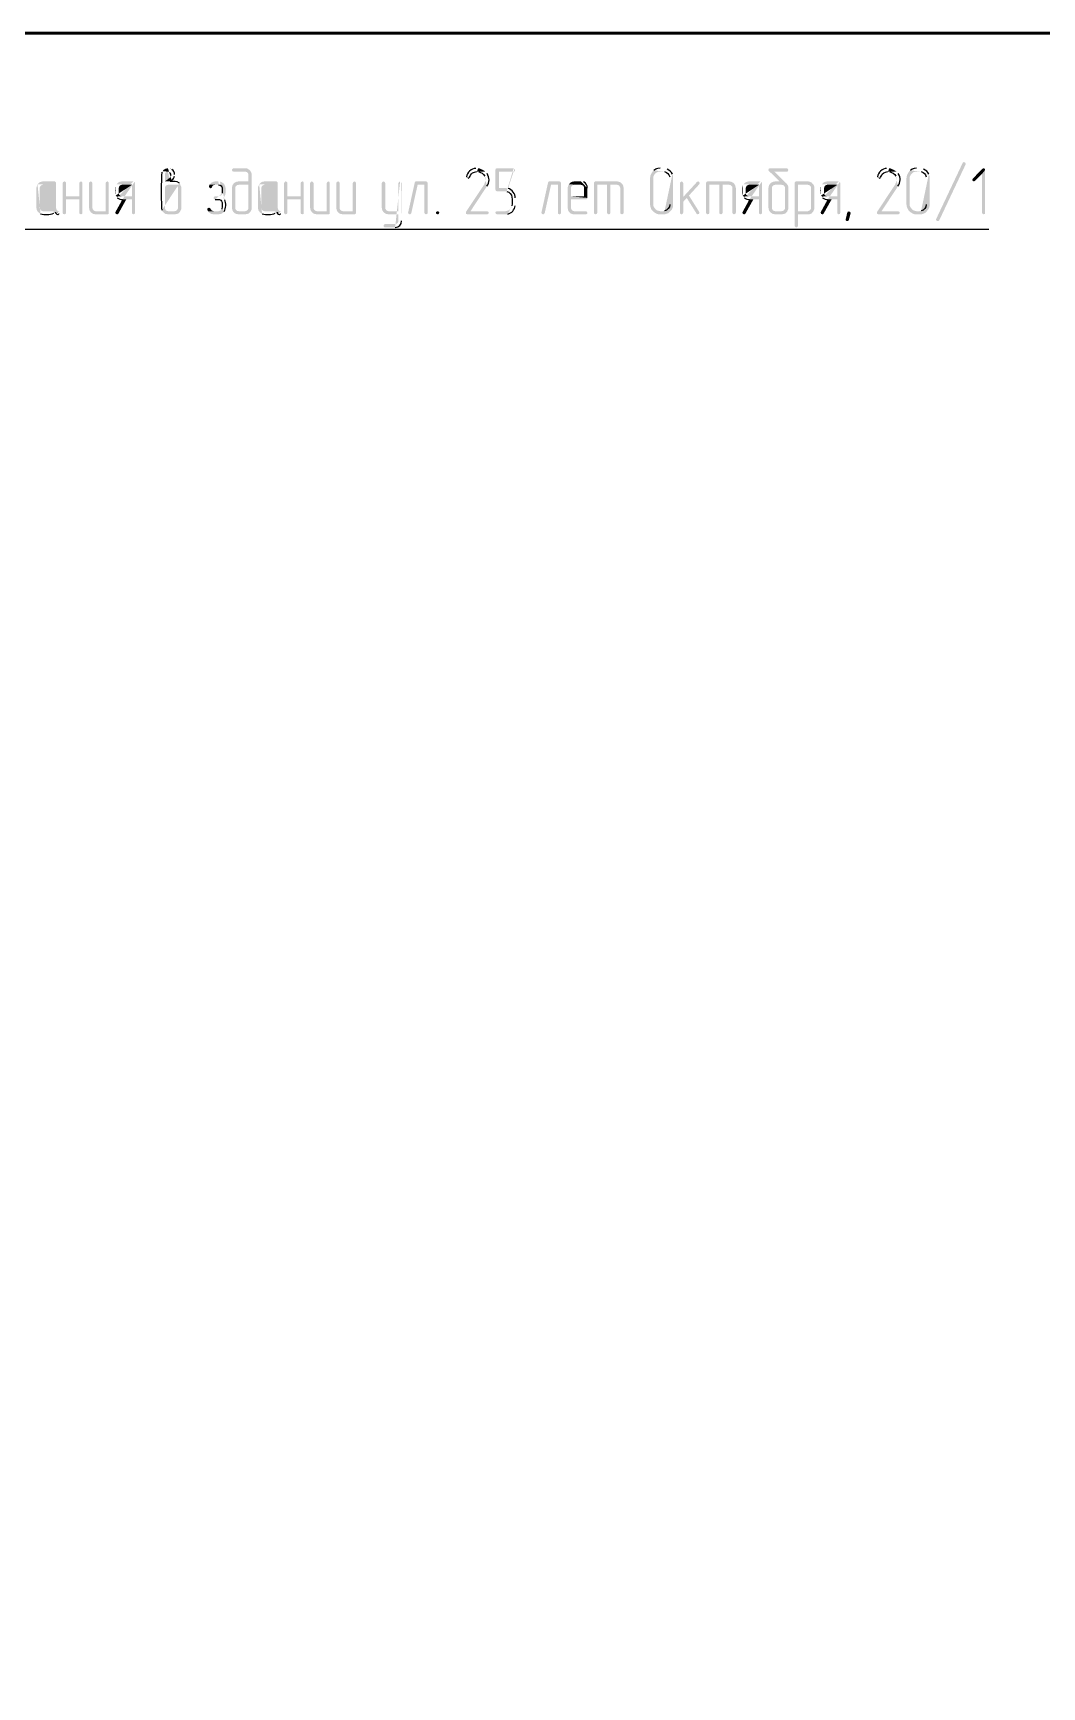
# Model space of a CAD drawing. Header units: millimetres. Extents: x -211 to 10565, y -2293 to 2244.
# Drawn here: x 4138 to 4225.6, y -223.5 to -80.1 of the extents above; entities that cross this region are included whole.
import ezdxf

# ---------------------------------------------------------------- set-up
doc = ezdxf.new("R2010")
doc.units = ezdxf.units.MM
doc.layers.add('PDF _Геометрия', color=7, linetype='Continuous')
doc.layers.add('PDF _Сплошная заливка', color=7, linetype='Continuous')

msp = doc.modelspace()

# ---------------------------------------------------------------- hatches: boundary and pattern name
at = {"layer": 'PDF _Сплошная заливка', "transparency": 33554559}
h = msp.add_hatch(color=256, dxfattribs=at)
h.paths.add_polyline_path([(4149.7, -91.78), (4149.62, -91.8), (4149.51, -91.82), (4149.41, -91.87), (4149.32, -91.93), (4149.3, -91.95), (4149.24, -92.04), (4149.7, -92.08), (4149.81, -92.1), (4149.91, -92.14), (4149.98, -92.25), (4150, -92.35), (4149.98, -92.46), (4149.94, -92.54), (4149.89, -92.56), (4149.81, -92.65), (4149.72, -92.71), (4149.64, -92.78), (4149.43, -92.92), (4149.89, -92.92), (4150.02, -92.82)], flags=0)
h.paths.add_polyline_path([(4150.27, -92.46), (4150.27, -92.33)], flags=0)
h.paths.add_polyline_path([(4150.04, -91.89), (4149.94, -91.82), (4149.83, -91.8)], flags=0)
for points in [[(4156.39, -91.78), (4155.4, -91.78), (4155.29, -91.85), (4155.25, -91.93), (4155.29, -92.04), (4155.4, -92.08), (4156.39, -92.08), (4156.52, -92.1), (4156.6, -92.16), (4156.67, -92.25), (4156.69, -92.35), (4156.69, -92.92), (4155.84, -92.92), (4155.71, -92.95), (4155.61, -92.97), (4155.5, -93.03), (4155.42, -93.09), (4155.35, -93.18), (4156.69, -93.22), (4156.69, -95.21), (4156.67, -95.32), (4156.6, -95.4), (4156.6, -95.42), (4156.5, -95.48), (4156.39, -95.51), (4155.84, -95.51), (4155.35, -95.53), (4155.42, -95.61), (4155.5, -95.68), (4155.61, -95.74), (4155.71, -95.76), (4155.84, -95.78), (4156.39, -95.78), (4156.52, -95.76), (4156.62, -95.74), (4156.73, -95.7), (4156.81, -95.61), (4156.88, -95.53), (4156.92, -95.44), (4156.96, -95.34), (4156.96, -92.25), (4156.92, -92.14), (4156.88, -92.06), (4156.79, -91.95), (4156.62, -91.82), (4156.52, -91.8)], [(4203.41, -91.78), (4201.95, -91.78), (4201.86, -91.82), (4201.82, -91.91), (4201.82, -91.97), (4201.88, -92.04), (4202.79, -92.92), (4202.41, -92.92), (4202.29, -92.95), (4202.18, -92.97), (4202.08, -93.03), (4201.99, -93.09), (4201.93, -93.18), (4201.86, -93.28), (4201.82, -93.5), (4201.82, -95.21), (4201.86, -95.42), (4201.93, -95.53), (4202.41, -95.51), (4202.29, -95.48), (4202.2, -95.42), (4202.14, -95.32), (4202.12, -95.21), (4202.12, -93.5), (4202.14, -93.39), (4202.2, -93.31), (4202.29, -93.24), (4202.41, -93.22), (4202.96, -93.22), (4203.45, -93.2), (4203.39, -93.09), (4203.37, -93.09), (4202.33, -92.08), (4203.41, -92.08), (4203.51, -92.04), (4203.54, -91.93), (4203.49, -91.82)], [(4218.94, -91.44), (4216.65, -96.29), (4216.59, -96.35), (4216.51, -96.37), (4216.42, -96.33), (4216.4, -96.33), (4216.36, -96.25), (4216.38, -96.18), (4218.67, -91.34), (4218.71, -91.27), (4218.79, -91.25), (4218.9, -91.3), (4218.94, -91.38)], [(4220.51, -91.78), (4220.4, -91.82), (4219.55, -92.69), (4219.51, -92.78), (4219.55, -92.88), (4219.64, -92.92), (4219.74, -92.88), (4220.36, -92.27), (4220.63, -91.93), (4220.59, -91.82)], [(4139.86, -92.92), (4138.85, -92.92), (4138.64, -92.97), (4138.53, -93.03), (4138.45, -93.11), (4138.38, -93.18), (4139.72, -93.22), (4139.72, -95.21), (4139.69, -95.32), (4139.63, -95.42), (4139.55, -95.48), (4139.42, -95.51), (4138.85, -95.51), (4140.18, -95.51), (4140.12, -95.46), (4140.05, -95.4), (4140.01, -95.32), (4139.99, -95.21), (4139.99, -93.05), (4139.95, -92.97)], [(4140.71, -92.92), (4140.6, -92.99), (4140.56, -93.07), (4140.56, -95.65), (4140.6, -95.74), (4140.71, -95.78), (4140.82, -95.74), (4140.86, -95.63), (4140.86, -94.49), (4142, -94.49), (4140.86, -94.22), (4140.86, -93.07), (4140.82, -92.97)], [(4142.15, -92.92), (4142.04, -92.99), (4142, -93.07), (4142, -94.22), (4140.86, -94.22), (4142, -94.49), (4142, -95.65), (4142.04, -95.74), (4142.15, -95.78), (4142.23, -95.74), (4142.25, -95.74), (4142.28, -95.63), (4142.28, -93.07), (4142.23, -92.97)], [(4143, -92.92), (4142.89, -92.99), (4142.85, -93.07), (4142.85, -95.21), (4142.89, -95.42), (4142.95, -95.53), (4143.42, -95.51), (4143.31, -95.48), (4143.23, -95.42), (4143.16, -95.32), (4143.14, -95.21), (4143.14, -93.07), (4143.1, -92.97)], [(4144.43, -92.92), (4144.33, -92.99), (4144.29, -93.07), (4144.29, -95.51), (4143.42, -95.51), (4142.95, -95.53), (4143.02, -95.61), (4143.1, -95.68), (4143.21, -95.74), (4143.31, -95.76), (4143.42, -95.78), (4144.46, -95.78), (4144.54, -95.74), (4144.56, -95.63), (4144.56, -93.07), (4144.52, -92.97)], [(4150.76, -93.18), (4150.27, -93.22), (4150.4, -93.24), (4150.49, -93.31), (4150.55, -93.39), (4150.57, -93.5), (4150.57, -95.21), (4150.55, -95.32), (4150.49, -95.4), (4150.49, -95.42), (4150.38, -95.48), (4150.27, -95.51), (4149.72, -95.51), (4149.24, -95.53), (4149.3, -95.61), (4149.39, -95.68), (4149.49, -95.74), (4149.6, -95.76), (4149.72, -95.78), (4150.27, -95.78), (4150.4, -95.76), (4150.51, -95.74), (4150.61, -95.7), (4150.7, -95.61), (4150.76, -95.53), (4150.8, -95.44), (4150.85, -95.34), (4150.85, -93.39), (4150.8, -93.28)], [(4153.3, -93.22), (4153.26, -93.33), (4153.26, -93.37), (4153.3, -93.47), (4153.41, -93.52), (4153.47, -93.5), (4153.53, -93.41), (4153.55, -93.35), (4153.64, -93.26), (4153.68, -93.24), (4153.81, -93.22), (4154.08, -93.22)], [(4155.35, -93.18), (4155.29, -93.28), (4155.25, -93.5), (4155.25, -95.21), (4155.29, -95.42), (4155.35, -95.53), (4155.84, -95.51), (4155.71, -95.48), (4155.63, -95.42), (4155.56, -95.32), (4155.54, -95.21), (4155.54, -93.5), (4155.56, -93.39), (4155.63, -93.31), (4155.71, -93.24), (4155.84, -93.22), (4156.69, -93.22)], [(4159.1, -92.92), (4158.08, -92.92), (4157.87, -92.97), (4157.77, -93.03), (4157.62, -93.18), (4158.95, -93.22), (4158.95, -95.21), (4158.93, -95.32), (4158.87, -95.42), (4158.78, -95.48), (4158.65, -95.51), (4158.08, -95.51), (4159.42, -95.51), (4159.35, -95.46), (4159.29, -95.4), (4159.25, -95.32), (4159.23, -95.21), (4159.23, -93.05), (4159.18, -92.97)], [(4159.92, -92.92), (4159.82, -92.99), (4159.78, -93.07), (4159.78, -95.65), (4159.82, -95.74), (4159.92, -95.78), (4160.03, -95.74), (4160.07, -95.63), (4160.07, -94.49), (4161.21, -94.49), (4160.07, -94.22), (4160.07, -93.07), (4160.03, -92.97)], [(4161.36, -92.92), (4161.26, -92.99), (4161.21, -93.07), (4161.21, -94.22), (4160.07, -94.22), (4161.21, -94.49), (4161.21, -95.65), (4161.26, -95.74), (4161.36, -95.78), (4161.45, -95.74), (4161.47, -95.74), (4161.49, -95.63), (4161.49, -93.07), (4161.45, -92.97)], [(4162.19, -92.92), (4162.08, -92.99), (4162.04, -93.07), (4162.04, -95.21), (4162.08, -95.42), (4162.15, -95.53), (4162.61, -95.51), (4162.51, -95.48), (4162.42, -95.42), (4162.36, -95.32), (4162.34, -95.21), (4162.34, -93.07), (4162.29, -92.97)], [(4163.63, -92.92), (4163.52, -92.99), (4163.48, -93.07), (4163.48, -95.51), (4162.61, -95.51), (4162.15, -95.53), (4162.21, -95.61), (4162.29, -95.68), (4162.4, -95.74), (4162.51, -95.76), (4162.61, -95.78), (4163.65, -95.78), (4163.73, -95.74), (4163.75, -95.63), (4163.75, -93.07), (4163.71, -92.97)], [(4164.45, -92.92), (4164.35, -92.99), (4164.3, -93.07), (4164.3, -95.21), (4164.35, -95.42), (4164.41, -95.53), (4164.88, -95.51), (4164.77, -95.48), (4164.68, -95.42), (4164.62, -95.32), (4164.6, -95.21), (4164.6, -93.07), (4164.56, -92.97)], [(4165.89, -92.92), (4165.79, -92.99), (4165.74, -93.07), (4165.74, -95.51), (4164.88, -95.51), (4164.41, -95.53), (4164.47, -95.61), (4164.56, -95.68), (4164.66, -95.74), (4164.77, -95.76), (4164.88, -95.78), (4165.91, -95.78), (4166, -95.74), (4166.02, -95.63), (4166.02, -93.07), (4165.98, -92.97)], [(4168.41, -92.92), (4168.3, -92.99), (4168.26, -93.07), (4168.26, -95.21), (4168.3, -95.42), (4168.37, -95.53), (4168.85, -95.51), (4168.75, -95.48), (4168.64, -95.42), (4168.64, -95.4), (4168.58, -95.32), (4168.56, -95.21), (4168.56, -93.07), (4168.51, -92.97)], [(4172.11, -92.92), (4171.24, -92.92), (4171.16, -92.95), (4171.12, -93.03), (4170.55, -95.61), (4170.53, -95.63), (4170.59, -95.74), (4170.67, -95.78), (4170.76, -95.76), (4170.82, -95.68), (4171.37, -93.22), (4171.96, -93.22), (4172.24, -93.07), (4172.24, -93.05), (4172.2, -92.97)], [(4172.24, -93.07), (4171.96, -93.22), (4171.96, -95.65), (4172.01, -95.74), (4172.11, -95.78), (4172.2, -95.74), (4172.22, -95.74), (4172.24, -95.63)], [(4183.69, -92.92), (4182.82, -92.92), (4182.73, -92.95), (4182.69, -93.03), (4182.12, -95.61), (4182.1, -95.63), (4182.16, -95.74), (4182.25, -95.78), (4182.33, -95.76), (4182.4, -95.68), (4182.95, -93.22), (4183.54, -93.22), (4183.81, -93.07), (4183.81, -93.05), (4183.77, -92.97)], [(4183.81, -93.07), (4183.54, -93.22), (4183.54, -95.65), (4183.58, -95.74), (4183.69, -95.78), (4183.77, -95.74), (4183.79, -95.74), (4183.81, -95.63)], [(4184.49, -93.18), (4184.41, -93.39), (4184.39, -93.5), (4184.39, -95.21), (4184.43, -95.42), (4184.49, -95.53), (4184.55, -95.61), (4184.64, -95.7), (4184.85, -95.78), (4185.97, -95.78), (4186.08, -95.74), (4186.1, -95.63), (4186.06, -95.55), (4185.97, -95.51), (4184.96, -95.51), (4184.85, -95.48), (4184.77, -95.42), (4184.7, -95.32), (4184.68, -95.21), (4184.68, -94.49), (4185.99, -94.49), (4186.08, -94.45), (4186.1, -94.36), (4184.68, -94.22), (4184.68, -93.5), (4184.7, -93.39), (4184.77, -93.31), (4184.85, -93.24), (4184.96, -93.22), (4185.53, -93.22)], [(4188.68, -92.92), (4186.8, -92.92), (4186.71, -92.97), (4186.67, -93.07), (4186.67, -95.65), (4186.71, -95.74), (4186.82, -95.78), (4186.92, -95.74), (4186.97, -95.63), (4186.97, -93.22), (4188.68, -93.22), (4189.15, -93.18), (4189.08, -93.09), (4189, -93.03), (4188.89, -92.97), (4188.79, -92.95)], [(4188.11, -93.22), (4187.81, -93.22), (4187.81, -95.65), (4187.86, -95.74), (4187.96, -95.78), (4188.07, -95.74), (4188.11, -95.63)], [(4189.15, -93.18), (4188.68, -93.22), (4188.79, -93.24), (4188.87, -93.31), (4188.93, -93.39), (4188.96, -93.5), (4188.96, -95.65), (4189, -95.74), (4189.1, -95.78), (4189.21, -95.74), (4189.25, -95.63), (4189.25, -93.5), (4189.21, -93.28)], [(4191.79, -92.04), (4191.73, -92.12), (4191.66, -92.23), (4191.62, -92.31), (4191.58, -92.42), (4191.56, -92.52), (4191.54, -92.65), (4191.54, -94.93), (4191.58, -95.15), (4191.66, -95.36), (4191.73, -95.44), (4191.88, -95.59), (4191.98, -95.65), (4192.09, -95.72), (4192.19, -95.76), (4192.3, -95.78), (4192.81, -95.78), (4192.91, -95.76), (4193.12, -95.68), (4193.21, -95.61), (4193.29, -95.53), (4192.41, -95.51), (4192.3, -95.48), (4192.19, -95.46), (4192.09, -95.4), (4192, -95.32), (4191.88, -95.15), (4191.83, -95.04), (4191.83, -92.52), (4191.88, -92.42), (4191.92, -92.33), (4192.09, -92.16), (4192.17, -92.12), (4192.28, -92.08), (4192.68, -92.08)], [(4194.27, -92.92), (4194.18, -92.99), (4194.14, -93.07), (4194.14, -95.65), (4194.18, -95.74), (4194.27, -95.78), (4194.37, -95.74), (4194.42, -95.63), (4194.42, -94.7), (4194.73, -94.36), (4194.42, -94.28), (4194.42, -93.07), (4194.37, -92.97)], [(4195.71, -92.92), (4195.6, -92.99), (4194.42, -94.28), (4194.73, -94.36), (4195.58, -95.72), (4195.62, -95.76), (4195.68, -95.78), (4195.79, -95.74), (4195.83, -95.63), (4195.81, -95.57), (4194.92, -94.15), (4195.81, -93.18), (4195.85, -93.07), (4195.81, -92.97)], [(4198.41, -92.92), (4196.53, -92.92), (4196.45, -92.97), (4196.4, -93.07), (4196.4, -95.65), (4196.45, -95.74), (4196.55, -95.78), (4196.66, -95.74), (4196.7, -95.63), (4196.7, -93.22), (4198.41, -93.22), (4198.88, -93.18), (4198.82, -93.09), (4198.73, -93.03), (4198.63, -92.97), (4198.52, -92.95)], [(4197.84, -93.22), (4197.55, -93.22), (4197.55, -95.65), (4197.59, -95.74), (4197.7, -95.78), (4197.8, -95.74), (4197.84, -95.63)], [(4198.88, -93.18), (4198.41, -93.22), (4198.52, -93.24), (4198.61, -93.31), (4198.67, -93.39), (4198.69, -93.5), (4198.69, -95.65), (4198.73, -95.74), (4198.84, -95.78), (4198.94, -95.74), (4198.99, -95.63), (4198.99, -93.5), (4198.94, -93.28)], [(4203.45, -93.2), (4202.96, -93.22), (4203.09, -93.24), (4203.18, -93.31), (4203.24, -93.39), (4203.26, -93.5), (4203.26, -95.21), (4203.24, -95.32), (4203.18, -95.4), (4203.18, -95.42), (4203.07, -95.48), (4202.96, -95.51), (4202.41, -95.51), (4201.93, -95.53), (4201.99, -95.61), (4202.1, -95.68), (4202.18, -95.74), (4202.29, -95.76), (4202.41, -95.78), (4202.96, -95.78), (4203.09, -95.76), (4203.2, -95.74), (4203.3, -95.7), (4203.39, -95.61), (4203.45, -95.53), (4203.49, -95.44), (4203.54, -95.32), (4203.54, -93.39), (4203.51, -93.28)], [(4205.25, -92.92), (4204.21, -92.92), (4204.13, -92.97), (4204.09, -93.07), (4204.09, -96.78), (4204.15, -96.88), (4204.23, -96.92), (4204.34, -96.88), (4204.38, -96.78), (4204.38, -95.78), (4205.36, -95.78), (4205.57, -95.7), (4205.65, -95.61), (4205.71, -95.53), (4204.38, -95.51), (4204.38, -93.22), (4205.25, -93.22), (4205.71, -93.18), (4205.57, -93.03), (4205.46, -92.97), (4205.36, -92.95)], [(4205.71, -93.18), (4205.25, -93.22), (4205.36, -93.24), (4205.44, -93.31), (4205.5, -93.39), (4205.52, -93.5), (4205.52, -95.21), (4205.5, -95.32), (4205.44, -95.4), (4205.36, -95.46), (4205.25, -95.51), (4204.38, -95.51), (4205.71, -95.53), (4205.8, -95.32), (4205.8, -93.39), (4205.76, -93.28)], [(4214.05, -92.04), (4213.99, -92.12), (4213.93, -92.23), (4213.88, -92.31), (4213.84, -92.42), (4213.82, -92.52), (4213.8, -92.65), (4213.8, -94.93), (4213.84, -95.15), (4213.93, -95.36), (4213.99, -95.44), (4214.14, -95.59), (4214.24, -95.65), (4214.35, -95.72), (4214.45, -95.76), (4214.56, -95.78), (4215.07, -95.78), (4215.17, -95.76), (4215.39, -95.68), (4215.47, -95.61), (4215.55, -95.53), (4214.67, -95.51), (4214.56, -95.48), (4214.45, -95.46), (4214.35, -95.4), (4214.26, -95.32), (4214.14, -95.15), (4214.09, -95.04), (4214.09, -92.52), (4214.14, -92.42), (4214.18, -92.33), (4214.35, -92.16), (4214.43, -92.12), (4214.54, -92.08), (4214.94, -92.08)], [(4220.63, -91.93), (4220.36, -92.27), (4220.36, -95.65), (4220.4, -95.74), (4220.51, -95.78), (4220.59, -95.74), (4220.61, -95.74), (4220.63, -95.63)], [(4145.75, -94.49), (4145.15, -95.57), (4145.13, -95.63), (4145.17, -95.74), (4145.28, -95.78), (4145.37, -95.76), (4145.41, -95.7), (4146.08, -94.49), (4146.57, -94.49)], [(4200.17, -94.49), (4199.58, -95.57), (4199.56, -95.63), (4199.6, -95.74), (4199.71, -95.78), (4199.79, -95.76), (4199.83, -95.7), (4200.51, -94.49), (4201, -94.49)], [(4206.96, -94.49), (4206.37, -95.57), (4206.35, -95.63), (4206.39, -95.74), (4206.5, -95.78), (4206.58, -95.76), (4206.62, -95.7), (4207.3, -94.49), (4207.79, -94.49)], [(4153.26, -95.21), (4153.15, -95.25), (4153.11, -95.34), (4153.11, -95.38), (4153.13, -95.42), (4153.19, -95.53), (4153.66, -95.51), (4153.6, -95.48), (4153.49, -95.44), (4153.45, -95.38), (4153.39, -95.29), (4153.34, -95.23)], [(4173.11, -95.51), (4173.21, -95.55), (4173.25, -95.63), (4173.21, -95.74), (4173.13, -95.78), (4173.11, -95.78), (4173, -95.74), (4172.96, -95.63), (4173, -95.55)], [(4208.95, -95.7), (4208.95, -95.65), (4208.91, -95.57), (4208.8, -95.53), (4208.72, -95.55), (4208.66, -95.63), (4208.53, -96.2), (4208.51, -96.25), (4208.55, -96.33), (4208.66, -96.37), (4208.74, -96.35), (4208.8, -96.27)]]:
    msp.add_hatch(color=256, dxfattribs=at).paths.add_polyline_path(points)
h = msp.add_hatch(color=256, dxfattribs=at)
h.paths.add_polyline_path([(4176.49, -91.78), (4176.41, -91.8)], flags=0)
h.paths.add_polyline_path([(4175.6, -92.52), (4175.65, -92.63), (4175.75, -92.65)], flags=0)
h.paths.add_polyline_path([(4176.51, -92.08), (4177.23, -92.08), (4177.23, -92.06), (4177.13, -91.99), (4177.04, -91.93), (4176.73, -91.8), (4176.62, -91.8)], flags=0)
h = msp.add_hatch(color=256, dxfattribs=at)
h.paths.add_polyline_path([(4179.71, -91.78), (4178.25, -91.78), (4178.16, -91.82), (4178.12, -91.93), (4178.12, -93.64), (4178.14, -93.66), (4178.16, -93.75), (4178.27, -93.79), (4179.1, -93.79)], flags=0)
h.paths.add_polyline_path([(4179.54, -95.04), (4179.52, -95.15), (4179.45, -95.25), (4179.39, -95.34), (4179.22, -95.46), (4179.1, -95.48), (4178.99, -95.51), (4178.27, -95.51), (4178.16, -95.55), (4178.12, -95.63), (4178.16, -95.74), (4178.27, -95.78), (4179.1, -95.78), (4179.2, -95.76)], flags=0)
h.paths.add_polyline_path([(4179.84, -95.04), (4179.84, -94.36)], flags=0)
h.paths.add_polyline_path([(4179.22, -93.54), (4179.12, -93.52), (4178.99, -93.5), (4178.42, -93.5), (4178.42, -92.08), (4179.71, -92.08), (4179.81, -92.04), (4179.84, -91.93), (4179.79, -91.82)], flags=0)
h = msp.add_hatch(color=256, dxfattribs=at)
h.paths.add_polyline_path([(4192.68, -91.78), (4192.41, -91.78)], flags=0)
h.paths.add_polyline_path([(4191.88, -91.97), (4191.79, -92.04), (4192.68, -92.08), (4192.81, -92.08)], flags=0)
h.paths.add_polyline_path([(4193.25, -92.52), (4193.25, -94.93)], flags=0)
h.paths.add_polyline_path([(4192.81, -95.48), (4192.68, -95.51), (4192.41, -95.51), (4193.29, -95.53), (4193.36, -95.44), (4193.44, -95.36), (4193.53, -95.15), (4193.55, -95.04), (4193.55, -92.52), (4193.53, -92.42), (4193.48, -92.31)], flags=0)
h.paths.add_polyline_path([(4193.02, -91.85), (4192.91, -91.82), (4192.81, -91.8)], flags=0)
h = msp.add_hatch(color=256, dxfattribs=at)
h.paths.add_polyline_path([(4212.17, -91.78), (4212.08, -91.8)], flags=0)
h.paths.add_polyline_path([(4211.28, -92.52), (4211.32, -92.63), (4211.43, -92.65)], flags=0)
h.paths.add_polyline_path([(4212.19, -92.08), (4212.91, -92.08), (4212.91, -92.06), (4212.8, -91.99), (4212.72, -91.93), (4212.4, -91.8), (4212.3, -91.8)], flags=0)
h = msp.add_hatch(color=256, dxfattribs=at)
h.paths.add_polyline_path([(4214.94, -91.78), (4214.67, -91.78)], flags=0)
h.paths.add_polyline_path([(4214.14, -91.97), (4214.05, -92.04), (4214.94, -92.08), (4215.07, -92.08)], flags=0)
h.paths.add_polyline_path([(4215.51, -92.52), (4215.51, -94.93)], flags=0)
h.paths.add_polyline_path([(4215.07, -95.48), (4214.94, -95.51), (4214.67, -95.51), (4215.55, -95.53), (4215.62, -95.44), (4215.7, -95.36), (4215.79, -95.15), (4215.81, -95.04), (4215.81, -92.52), (4215.79, -92.42), (4215.74, -92.31)], flags=0)
h.paths.add_polyline_path([(4215.28, -91.85), (4215.07, -91.8)], flags=0)
h = msp.add_hatch(color=256, dxfattribs=at)
h.paths.add_polyline_path([(4138.38, -93.18), (4138.3, -93.39), (4138.28, -93.5), (4138.28, -95.21), (4138.32, -95.42), (4138.38, -95.53), (4138.45, -95.61), (4138.53, -95.68), (4138.64, -95.74)], flags=0)
h.paths.add_polyline_path([(4139.78, -95.68), (4139.86, -95.59), (4140.29, -95.57), (4140.18, -95.51), (4138.85, -95.51), (4138.74, -95.48), (4138.66, -95.42), (4138.59, -95.32), (4138.57, -95.21), (4138.57, -93.5), (4138.59, -93.39), (4138.66, -93.31), (4138.74, -93.24), (4138.85, -93.22), (4139.72, -93.22)], flags=0)
h = msp.add_hatch(color=256, dxfattribs=at)
h.paths.add_polyline_path([(4145.24, -93.18), (4145.17, -93.28)], flags=0)
h.paths.add_polyline_path([(4145.17, -93.28, 0.123781), (4145.17, -94.15)], flags=0)
h.paths.add_polyline_path([(4145.17, -94.15), (4145.24, -94.24), (4145.7, -94.22), (4145.6, -94.19), (4145.51, -94.13), (4145.45, -94.05), (4145.43, -93.92), (4145.43, -93.5), (4145.45, -93.39), (4145.51, -93.31), (4145.6, -93.24), (4145.7, -93.22), (4146.57, -93.22)], flags=0)
h = msp.add_hatch(color=256, dxfattribs=at)
h.paths.add_polyline_path([(4146.7, -92.92), (4145.7, -92.92), (4145.49, -92.97), (4145.39, -93.03), (4145.24, -93.18), (4146.57, -93.22), (4146.57, -94.22), (4145.7, -94.22), (4145.24, -94.24), (4145.3, -94.34)], flags=0)
h.paths.add_polyline_path([(4145.75, -94.49), (4146.57, -94.49), (4146.57, -95.65), (4146.61, -95.74), (4146.7, -95.78), (4146.8, -95.74), (4146.85, -95.63), (4146.85, -93.05), (4146.8, -92.97)], flags=0)
h = msp.add_hatch(color=256, dxfattribs=at)
h.paths.add_polyline_path([(4149.24, -92.04), (4149.17, -92.12)], flags=0)
h.paths.add_polyline_path([(4149.17, -95.42), (4149.24, -95.53), (4149.72, -95.51), (4149.6, -95.48), (4149.51, -95.42), (4149.45, -95.32), (4149.43, -95.21), (4149.43, -93.5), (4149.45, -93.39), (4149.51, -93.31), (4149.6, -93.24), (4149.72, -93.22), (4150.27, -93.22), (4150.76, -93.18), (4150.7, -93.09)], flags=0)
h.paths.add_polyline_path([(4149.89, -92.92), (4149.43, -92.92), (4149.43, -92.35), (4149.45, -92.23), (4149.51, -92.14), (4149.6, -92.1), (4149.7, -92.08)], flags=0)
h = msp.add_hatch(color=256, dxfattribs=at)
h.paths.add_polyline_path([(4154.08, -92.92), (4153.79, -92.92), (4153.68, -92.95), (4153.47, -93.03), (4153.47, -93.05), (4153.39, -93.11), (4153.3, -93.22), (4154.1, -93.22)], flags=0)
h.paths.add_polyline_path([(4154.4, -93.94), (4154.38, -94.05), (4154.32, -94.13), (4154.3, -94.13), (4154.19, -94.19), (4154.08, -94.22), (4153.79, -94.22), (4153.7, -94.26), (4153.66, -94.36), (4153.7, -94.45), (4153.7, -94.47), (4153.81, -94.49)], flags=0)
h.paths.add_polyline_path([(4154.38, -95.32), (4154.32, -95.42), (4154.3, -95.42), (4154.19, -95.48), (4154.08, -95.51), (4153.66, -95.51), (4153.19, -95.53), (4153.26, -95.61), (4153.34, -95.68), (4153.45, -95.74), (4153.55, -95.76), (4153.66, -95.78), (4154.08, -95.78), (4154.19, -95.76), (4154.32, -95.74), (4154.42, -95.68), (4154.51, -95.61), (4154.59, -95.53)], flags=0)
h.paths.add_polyline_path([(4154.63, -94.53), (4154.57, -94.45), (4154.49, -94.36), (4154.59, -94.26), (4154.63, -94.17), (4154.65, -94.15), (4154.68, -94.05), (4154.7, -93.92), (4154.7, -93.5), (4154.68, -93.39), (4154.59, -93.18), (4154.51, -93.09), (4154.4, -93.03), (4154.32, -92.97), (4154.21, -92.95)], flags=0)
h = msp.add_hatch(color=256, dxfattribs=at)
h.paths.add_polyline_path([(4157.62, -93.18), (4157.53, -93.39), (4157.51, -93.5), (4157.51, -95.21), (4157.55, -95.42), (4157.62, -95.53), (4157.68, -95.61), (4157.77, -95.68), (4157.87, -95.74)], flags=0)
h.paths.add_polyline_path([(4159.01, -95.68), (4159.1, -95.59), (4159.52, -95.57), (4159.42, -95.51), (4158.08, -95.51), (4157.98, -95.48), (4157.89, -95.42), (4157.83, -95.32), (4157.81, -95.21), (4157.81, -93.5), (4157.83, -93.39), (4157.89, -93.31), (4157.98, -93.24), (4158.08, -93.22), (4158.95, -93.22)], flags=0)
h = msp.add_hatch(color=256, dxfattribs=at)
h.paths.add_polyline_path([(4169.85, -92.92), (4169.74, -92.99), (4169.7, -93.07), (4169.7, -95.51), (4168.85, -95.51), (4168.37, -95.53), (4168.43, -95.61), (4168.54, -95.68), (4168.62, -95.74), (4168.73, -95.76), (4168.85, -95.78), (4169.7, -95.78), (4169.7, -96.35), (4169.68, -96.46), (4169.62, -96.54), (4169.53, -96.61), (4169.42, -96.63), (4168.54, -96.63), (4168.45, -96.67), (4168.41, -96.78), (4168.45, -96.88), (4168.56, -96.92), (4169.42, -96.92)], flags=0)
h.paths.add_polyline_path([(4169.98, -96.35), (4169.98, -93.07), (4169.93, -92.97)], flags=0)
h = msp.add_hatch(color=256, dxfattribs=at)
h.paths.add_polyline_path([(4177.23, -92.08), (4176.51, -92.08), (4176.58, -92.08), (4176.68, -92.1)], flags=0)
h.paths.add_polyline_path([(4177.19, -92.46), (4177.23, -92.54), (4177.28, -92.65), (4177.28, -92.86), (4177.23, -92.99), (4177.19, -93.07), (4177.15, -93.2), (4175.58, -95.55), (4175.56, -95.63), (4175.58, -95.74), (4175.69, -95.78), (4177.4, -95.78), (4177.51, -95.74), (4177.55, -95.63), (4177.49, -95.55), (4177.4, -95.51), (4175.96, -95.51), (4177.38, -93.35)], flags=0)
h.paths.add_polyline_path([(4177.4, -92.25), (4177.32, -92.16)], flags=0)
h = msp.add_hatch(color=256, dxfattribs=at)
h.paths.add_polyline_path([(4185.53, -92.92), (4184.96, -92.92), (4184.74, -92.97), (4184.64, -93.03), (4184.49, -93.18), (4185.53, -93.22), (4185.65, -93.24), (4185.74, -93.31), (4185.8, -93.39), (4185.82, -93.5), (4185.82, -94.22), (4184.68, -94.22), (4186.1, -94.36), (4186.1, -93.5)], flags=0)
h.paths.add_polyline_path([(4185.76, -92.97), (4185.65, -92.95)], flags=0)
h = msp.add_hatch(color=256, dxfattribs=at)
h.paths.add_polyline_path([(4199.66, -93.18), (4199.6, -93.28)], flags=0)
h.paths.add_polyline_path([(4199.6, -93.28, 0.123781), (4199.6, -94.15)], flags=0)
h.paths.add_polyline_path([(4199.6, -94.15), (4199.66, -94.24), (4200.13, -94.22), (4200.02, -94.19), (4199.94, -94.13), (4199.87, -94.05), (4199.85, -93.92), (4199.85, -93.5), (4199.87, -93.39), (4199.94, -93.31), (4200.02, -93.24), (4200.13, -93.22), (4201, -93.22)], flags=0)
h = msp.add_hatch(color=256, dxfattribs=at)
h.paths.add_polyline_path([(4201.12, -92.92), (4200.13, -92.92), (4199.92, -92.97), (4199.81, -93.03), (4199.66, -93.18), (4201, -93.22), (4201, -94.22), (4200.13, -94.22), (4199.66, -94.24), (4199.73, -94.34)], flags=0)
h.paths.add_polyline_path([(4200.17, -94.49), (4201, -94.49), (4201, -95.65), (4201.04, -95.74), (4201.12, -95.78), (4201.23, -95.74), (4201.27, -95.63), (4201.27, -93.05), (4201.23, -92.97)], flags=0)
h = msp.add_hatch(color=256, dxfattribs=at)
h.paths.add_polyline_path([(4206.46, -93.18), (4206.39, -93.28)], flags=0)
h.paths.add_polyline_path([(4206.39, -93.28, 0.123781), (4206.39, -94.15)], flags=0)
h.paths.add_polyline_path([(4206.39, -94.15), (4206.46, -94.24), (4206.92, -94.22), (4206.82, -94.19), (4206.73, -94.13), (4206.67, -94.05), (4206.65, -93.92), (4206.65, -93.5), (4206.67, -93.39), (4206.73, -93.31), (4206.82, -93.24), (4206.92, -93.22), (4207.79, -93.22)], flags=0)
h = msp.add_hatch(color=256, dxfattribs=at)
h.paths.add_polyline_path([(4207.92, -92.92), (4206.92, -92.92), (4206.82, -92.95), (4206.71, -92.97), (4206.6, -93.03), (4206.46, -93.18), (4207.79, -93.22), (4207.79, -94.22), (4206.92, -94.22), (4206.46, -94.24), (4206.52, -94.34)], flags=0)
h.paths.add_polyline_path([(4206.96, -94.49), (4207.79, -94.49), (4207.79, -95.65), (4207.83, -95.74), (4207.92, -95.78), (4208.02, -95.74), (4208.06, -95.63), (4208.06, -93.05), (4208.02, -92.97)], flags=0)
h = msp.add_hatch(color=256, dxfattribs=at)
h.paths.add_polyline_path([(4212.91, -92.08), (4212.19, -92.08), (4212.25, -92.08), (4212.36, -92.1)], flags=0)
h.paths.add_polyline_path([(4212.87, -92.46), (4212.91, -92.54), (4212.95, -92.65), (4212.95, -92.86), (4212.91, -92.99), (4212.87, -93.07), (4212.82, -93.2), (4211.26, -95.55), (4211.24, -95.63), (4211.26, -95.74), (4211.36, -95.78), (4213.08, -95.78), (4213.18, -95.74), (4213.23, -95.63), (4213.16, -95.55), (4213.08, -95.51), (4211.64, -95.51), (4213.06, -93.35)], flags=0)
h.paths.add_polyline_path([(4213.08, -92.25), (4212.99, -92.16)], flags=0)
h = msp.add_hatch(color=256, dxfattribs=at)
h.paths.add_polyline_path([(4140.29, -95.57), (4139.86, -95.59), (4139.91, -95.63)], flags=0)
h.paths.add_polyline_path([(4140.24, -95.74), (4140.27, -95.74), (4140.29, -95.63)], flags=0)
h = msp.add_hatch(color=256, dxfattribs=at)
h.paths.add_polyline_path([(4159.52, -95.57), (4159.1, -95.59), (4159.14, -95.63)], flags=0)
h.paths.add_polyline_path([(4159.48, -95.74), (4159.5, -95.74), (4159.52, -95.63)], flags=0)

# ---------------------------------------------------------------- linework, layer by layer
at = {"layer": 'PDF _Геометрия', "lineweight": 50}
msp.add_lwpolyline([(3947.52, -366.97), (3947.52, -80.06), (4342.58, -80.06), (4342.58, -366.97)], close=True, dxfattribs=at)
at = {"layer": 'PDF _Геометрия', "lineweight": 25}
msp.add_lwpolyline([(4076.57, -97.07), (4172.68, -97.07), (4181.82, -97.07), (4208.38, -97.07), (4220.95, -97.07)], dxfattribs=at)
for points in [[(4176.41, -91.8), (4176.05, -91.78), (4175.63, -92.18), (4175.6, -92.52)], [(4192.41, -91.78), (4192.03, -91.86), (4192.18, -91.78), (4191.88, -91.97)], [(4212.08, -91.8), (4211.73, -91.78), (4211.31, -92.18), (4211.28, -92.52)], [(4214.67, -91.78), (4214.29, -91.86), (4214.44, -91.78), (4214.14, -91.97)], [(4149.17, -92.12), (4149.1, -92.64), (4149.09, -95.12), (4149.17, -95.42)], [(4150.7, -93.09), (4150.39, -92.87), (4150.31, -92.94), (4149.89, -92.92)], [(4150.02, -92.82), (4150.17, -92.73), (4150.23, -92.62), (4150.27, -92.46)], [(4150.27, -92.33), (4150.26, -92.14), (4150.21, -92), (4150.04, -91.89)], [(4154.1, -93.22), (4154.52, -93.27), (4154.37, -93.62), (4154.4, -93.94)], [(4175.75, -92.65), (4176, -92.63), (4175.84, -92.14), (4176.51, -92.08)], [(4176.68, -92.1), (4176.89, -92.15), (4177.09, -92.26), (4177.19, -92.46)], [(4177.38, -93.35), (4177.61, -93), (4177.64, -92.6), (4177.4, -92.25)], [(4186.1, -93.5), (4186.11, -93.27), (4185.97, -93.05), (4185.76, -92.97)], [(4192.81, -92.08), (4193.07, -92.17), (4193.16, -92.26), (4193.25, -92.52)], [(4193.48, -92.31), (4193.38, -92.06), (4193.24, -91.98), (4193.02, -91.85)], [(4211.43, -92.65), (4211.67, -92.63), (4211.52, -92.14), (4212.19, -92.08)], [(4212.36, -92.1), (4212.56, -92.15), (4212.77, -92.26), (4212.87, -92.46)], [(4213.06, -93.35), (4213.29, -93), (4213.32, -92.6), (4213.08, -92.25)], [(4215.07, -92.08), (4215.34, -92.17), (4215.42, -92.26), (4215.51, -92.52)], [(4215.74, -92.31), (4215.64, -92.06), (4215.5, -91.98), (4215.28, -91.85)], [(4145.3, -94.34), (4145.41, -94.44), (4145.6, -94.51), (4145.75, -94.49)], [(4153.81, -94.49), (4154.45, -94.43), (4154.45, -94.68), (4154.38, -95.32)], [(4154.59, -95.53), (4154.74, -95.24), (4154.76, -94.82), (4154.63, -94.53)], [(4179.1, -93.79), (4179.66, -93.93), (4179.61, -94.58), (4179.54, -95.04)], [(4179.84, -94.36), (4179.88, -94.02), (4179.55, -93.6), (4179.22, -93.54)], [(4199.73, -94.34), (4199.83, -94.44), (4200.02, -94.51), (4200.17, -94.49)], [(4206.52, -94.34), (4206.63, -94.44), (4206.82, -94.51), (4206.96, -94.49)], [(4138.64, -95.74), (4138.99, -95.82), (4139.44, -95.85), (4139.78, -95.68)], [(4139.91, -95.63), (4140.01, -95.73), (4140.09, -95.85), (4140.24, -95.74)], [(4157.87, -95.74), (4158.23, -95.82), (4158.68, -95.85), (4159.01, -95.68)], [(4159.14, -95.63), (4159.24, -95.73), (4159.32, -95.85), (4159.48, -95.74)], [(4179.2, -95.76), (4179.53, -95.67), (4179.79, -95.38), (4179.84, -95.04)], [(4193.25, -94.93), (4193.28, -95.18), (4193.04, -95.45), (4192.81, -95.48)], [(4215.51, -94.93), (4215.54, -95.18), (4215.3, -95.45), (4215.07, -95.48)], [(4169.42, -96.92), (4169.75, -96.9), (4169.98, -96.68), (4169.98, -96.35)]]:
    msp.add_open_spline(points, degree=3, dxfattribs=at)

doc.saveas('drawing.dxf')
